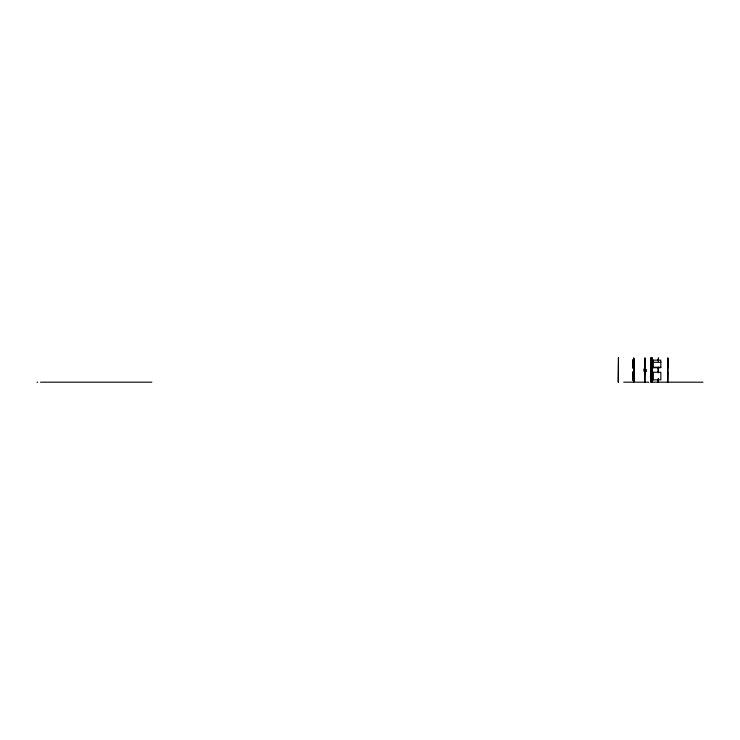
<?xml version="1.0" encoding="UTF-8"?>
<svg xmlns="http://www.w3.org/2000/svg" width="740" height="740" viewBox="0 0 740 740"><rect width="100%" height="100%" fill="white"/><g stroke="black" fill="none" stroke-linecap="round" stroke-linejoin="round"><path stroke-width="1.11" d="M650.913 360.149L660.848 360.149L660.848 367.715L650.913 367.725M653.318 362.332L660.848 362.332M653.318 367.262L660.848 367.262M644.346 369.565L646.353 369.565L646.353 371.563L644.346 371.563L644.346 368.964M650.913 372.276L660.848 372.276L660.848 379.842L650.913 379.851M644.744 374.718L644.392 370.666M633.505 381.877L633.801 358.058L633.801 381.942M37 382.182L37.749 382.182M40.506 382.182L151.857 382.182M623.718 382.182L648.832 382.182M703 382.182L650.913 382.182L650.913 357.818L652.06 357.818L652.06 382.182M667.905 382.182L667.905 357.818L667.499 382.182M667.702 359.807L667.702 368.067M667.702 371.933L667.702 380.194M658.452 361.139L658.452 357.818L658.045 361.139M658.452 367.345L658.452 372.655M658.452 378.861L658.452 382.182M658.249 359.807L658.249 360.815M658.249 367.345L658.249 368.067M658.249 371.933L658.249 372.655M658.249 379.185L658.249 380.194M658.045 367.345L658.045 372.655M658.045 378.861L658.045 382.182M653.318 360.158L653.318 367.715M653.318 372.285L653.318 379.842M651.866 357.818L651.866 382.182M651.709 357.818L651.709 382.182M651.561 357.818L651.561 382.182M651.413 357.818L651.413 382.182M651.265 357.818L651.265 382.182M651.117 357.818L651.117 382.182M644.947 382.182L644.947 357.818L644.744 382.182M644.142 368.964L644.142 371.036M633.949 359.483L633.949 380.517M633.653 358.058L633.653 381.942M633.357 359.483L633.357 368.391M633.357 371.61L633.357 380.517M633.209 359.483L633.209 368.391M633.209 371.61L633.209 380.517M633.005 359.807L633.005 368.067M633.005 371.933L633.005 380.194M618.464 357.818L618.261 382.182L618.464 357.818"/></g></svg>
